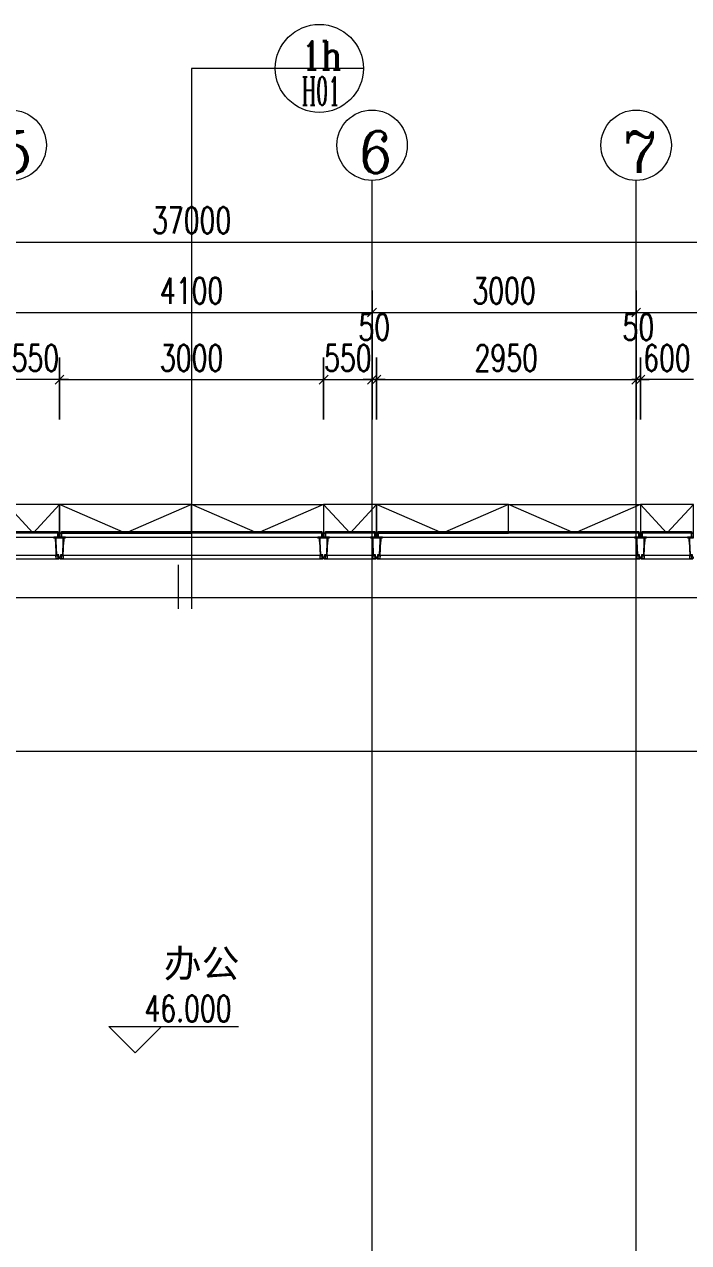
# Model space of a CAD drawing. Header units: millimetres. Extents: x 8533 to 398112, y -117646 to 105276.
# Drawn here: x 103723 to 111269, y 66714 to 80554 of the extents above; entities that cross this region are included whole.
import ezdxf

# ---------------------------------------------------------------- set-up
doc = ezdxf.new("R2010")
doc.units = ezdxf.units.MM
doc.linetypes.add('IMPORT-A-D0TE-BF$0$DOTE', pattern=[0])
for name, color, linetype, lineweight in [('A-D0TE-BF$0$A-Axis', 3, 'Continuous', 13), ('A-D0TE-BF$0$A-Axis-GRID', 1, 'IMPORT-A-D0TE-BF$0$DOTE', 13), ('A-D0TE-BF$0$A-Axis-TEXT', 7, 'Continuous', 13), ('A-DIM-TF$0$A-Dims', 140, 'Continuous', 13), ('A-EDGE-6_27F$0$A-floor-EDGE', 6, 'Continuous', 13), ('A-Iden-10F$0$A-Dims-IDEN', 13, 'Continuous', 13), ('A-PMDT-10F$0$A-GLAZ-CURT-CUT', 52, 'Continuous', 13), ('A-PMDT-10F$0$A-GLAZ-CURT-PRO', 13, 'Continuous', 13), ('A-PMDT-10F$0$A-PMDT-17F$0$A-wall-Glaz', 111, 'Continuous', 13), ('A-PMDT-10F$0$DIM_ELEV', 3, 'Continuous', 13), ('A-PMDT-10F$0$PUB_TEXT', 7, 'Continuous', 13), ('塔楼建筑图10F_dwg', 8, 'Continuous', 13)]:
    doc.layers.add(name, color=color, linetype=linetype, lineweight=lineweight)
doc.styles.add('Arial_13', font='arial.ttf', dxfattribs={"height": 314.633368})
doc.styles.add('Complex_13', font='complex_.ttf', dxfattribs={"width": 0.795455, "height": 321.993789})
doc.styles.add('Complex_14', font='complex_.ttf', dxfattribs={"width": 0.495283, "height": 321.993789})
doc.styles.add('Complex_18', font='complex_.ttf', dxfattribs={"height": 465.948165})
doc.styles.add('Complex_20', font='complex_.ttf', dxfattribs={"width": 0.928571, "height": 476.148482})
doc.styles.add('Simplex', font='simplex_.ttf', dxfattribs={"width": 0.705882, "height": 297.5})

# ---------------------------------------------------------------- blocks, each defined once
blk = doc.blocks.new('塔楼建筑图10F_dwg__AXISO-1959633-10F_ARC_46_000_')
at = {"layer": 'A-D0TE-BF$0$A-Axis'}
blk.add_circle((0, 0), 0.5, dxfattribs=at)
blk = doc.blocks.new('塔楼建筑图10F_dwg_A-D0TE-BF$0$_ArchTick-1959634-10F_ARC_46_000_')
at = {"layer": 'A-D0TE-BF$0$A-Axis'}
blk.add_line((-0.5, -0.5), (0.5, 0.5), dxfattribs=at)
blk = doc.blocks.new('塔楼建筑图10F_dwg_A-D0TE-BF-1959636-10F_ARC_46_000_')
at = {"layer": 'A-D0TE-BF$0$A-Axis'}
for p, q in [((20550, 12239), (20550, 15239)), ((23550, 12239), (23550, 15239)), ((0, 14539), (37000, 14539))]:
    blk.add_line(p, q, dxfattribs=at)
at = {"layer": 'A-D0TE-BF$0$A-Axis', "flags": 128}
for points in [[(20550, 13989), (20550, 12539)], [(23550, 13989), (23550, 12539)]]:
    blk.add_lwpolyline(points, close=True, dxfattribs=at)
blk.add_lwpolyline([(0, 13739), (8750, 13739), (10500, 13739), (13450, 13739), (16450, 13739), (20550, 13739), (23550, 13739), (26600, 13739), (28250, 13739), (37000, 13739)], dxfattribs=at)
at = {"layer": 'A-D0TE-BF$0$A-Axis-GRID', "linetype": 'Continuous'}
for p, q in [((20550, 800), (20550, 12239)), ((23550, 800), (23550, 12239)), ((27570, 8750), (9430, 8750))]:
    blk.add_line(p, q, dxfattribs=at)
for name, p, xscale, yscale, zscale in [('塔楼建筑图10F_dwg__AXISO-1959633-10F_ARC_46_000_', (16450, 15639), 800, 800, 800), ('塔楼建筑图10F_dwg__AXISO-1959633-10F_ARC_46_000_', (20550, 15639), 800, 800, 800), ('塔楼建筑图10F_dwg__AXISO-1959633-10F_ARC_46_000_', (23550, 15639), 800, 800, 800), ('塔楼建筑图10F_dwg_A-D0TE-BF$0$_ArchTick-1959634-10F_ARC_46_000_', (20550, 13739), 100, 100, 100), ('塔楼建筑图10F_dwg_A-D0TE-BF$0$_ArchTick-1959634-10F_ARC_46_000_', (23550, 13739), 100, 100, 100)]:
    blk.add_blockref(name, p, dxfattribs=dict(xscale=xscale, yscale=yscale, zscale=zscale))
at = {"xscale": 100, "yscale": 100, "zscale": 100, "rotation": 180}
for p in [(20550, 13739), (23550, 13739)]:
    blk.add_blockref('塔楼建筑图10F_dwg_A-D0TE-BF$0$_ArchTick-1959634-10F_ARC_46_000_', p, dxfattribs=at)
at = {"layer": 'A-D0TE-BF$0$A-Axis', "color": 7, "char_height": 297.5, "attachment_point": 2, "line_spacing_factor": 1.125731, "style": 'Simplex'}
for s, insert, width in [('37000', (18500, 14934), 1147.37), ('4100', (18500, 14134), 871.28), ('3000', (22050, 14134), 917.9)]:
    blk.add_mtext(s, dxfattribs=dict(at, insert=insert, width=width))
at = {"layer": 'A-D0TE-BF$0$A-Axis-TEXT', "attachment_point": 1, "line_spacing_factor": 1.141342}
for s, insert, char_height, width, style in [('\\fComplex|b0|i0|c134|p2|;5', (16295, 15793), 465.95, 529.84, 'Complex_18'), ('\\fComplex|b0|i0|c134|p2|;\\W.92857;6', (20403, 15797), 476.15, 495.36, 'Complex_20'), ('\\fComplex|b0|i0|c134|p2|;7', (23395, 15793), 465.95, 529.84, 'Complex_18')]:
    blk.add_mtext(s, dxfattribs=dict(at, insert=insert, char_height=char_height, width=width, style=style))
blk = doc.blocks.new('塔楼建筑图10F_dwg_A-EDGE-6_27F-1959637-10F_ARC_46_000_')
at = {"layer": 'A-EDGE-6_27F$0$A-floor-EDGE', "flags": 128}
blk.add_lwpolyline([(10100, 10500), (26900, 10500), (26900, 9730), (27600, 9730), (28900, 9730), (29600, 9730), (29600, 10500), (39350, 10500), (39350, 1350), (38580, 1350), (38580, 650), (38580, -650), (38580, -1350), (39350, -1350), (39350, -18150)], dxfattribs=at)
blk = doc.blocks.new('塔楼建筑图10F_dwg_A-DIM-TF$0$_ArchTick-1959677-10F_ARC_46_000_')
at = {"layer": 'A-DIM-TF$0$A-Dims'}
blk.add_line((-0.5, -0.5), (0.5, 0.5), dxfattribs=at)
blk = doc.blocks.new('塔楼建筑图10F_dwg_A-DIM-TF-1959678-10F_ARC_46_000_')
at = {"layer": 'A-DIM-TF$0$A-Dims', "flags": 128}
for points in [[(17000, 13226), (17000, 12523)], [(20000, 13226), (20000, 12523)], [(20550, 13226), (20550, 12523)], [(20600, 13226), (20600, 12523)], [(23550, 13226), (23550, 12523)], [(23600, 13226), (23600, 12523)]]:
    blk.add_lwpolyline(points, close=True, dxfattribs=at)
for points in [[(17000, 12976), (16450, 12976), (16350, 12976)], [(17100, 12976), (17000, 12976), (20000, 12976)], [(19900, 12976), (20000, 12976), (20550, 12976), (20650, 12976)], [(20600, 12976), (20550, 12976), (20450, 12976)], [(20700, 12976), (20600, 12976), (23550, 12976)], [(23450, 12976), (23550, 12976), (23600, 12976), (23700, 12976)], [(24200, 12976), (23600, 12976), (23500, 12976)]]:
    blk.add_lwpolyline(points, dxfattribs=at)
at = {"xscale": 100, "yscale": 100, "zscale": 100, "rotation": 180}
for p in [(17000, 12976), (17000, 12976), (20550, 12976), (20600, 12976), (20600, 12976), (23600, 12976)]:
    blk.add_blockref('塔楼建筑图10F_dwg_A-DIM-TF$0$_ArchTick-1959677-10F_ARC_46_000_', p, dxfattribs=at)
at = {"xscale": 100, "yscale": 100, "zscale": 100}
for p in [(20000, 12976), (20000, 12976), (20550, 12976), (23550, 12976), (23550, 12976), (23600, 12976)]:
    blk.add_blockref('塔楼建筑图10F_dwg_A-DIM-TF$0$_ArchTick-1959677-10F_ARC_46_000_', p, dxfattribs=at)
at = {"layer": 'A-DIM-TF$0$A-Dims', "color": 7, "char_height": 297.5, "attachment_point": 2, "line_spacing_factor": 1.125731, "style": 'Simplex'}
for s, insert, width in [('50', (20575, 13721), 458.95), ('50', (23575, 13721), 458.95), ('550', (16725, 13371), 688.42), ('3000', (18500, 13371), 917.9), ('550', (20275, 13371), 688.42), ('2950', (22075, 13371), 917.9), ('600', (23900, 13371), 688.42)]:
    blk.add_mtext(s, dxfattribs=dict(at, insert=insert, width=width))
blk = doc.blocks.new('塔楼建筑图10F_dwg_A-Iden-10F-1959679-10F_ARC_46_000_')
at = {"layer": 'A-Iden-10F$0$A-Dims-IDEN'}
blk.add_line((18350, 10372), (18350, 10872), dxfattribs=at)
at = {"layer": 'A-Iden-10F$0$A-Dims-IDEN', "flags": 128}
blk.add_lwpolyline([(20451, 16512), (19451, 16512), (18500, 16512), (18500, 10372)], dxfattribs=at)
at = {"layer": 'A-Iden-10F$0$A-Dims-IDEN'}
blk.add_circle((19951, 16512), 500, dxfattribs=at)
at = {"layer": 'A-Iden-10F$0$A-Dims-IDEN', "color": 7, "char_height": 322, "attachment_point": 1, "line_spacing_factor": 1.141342}
for s, insert, width, style in [('1h', (19750, 16820), 533.64, 'Complex_13'), ('H01', (19750, 16417), 529.75, 'Complex_14')]:
    blk.add_mtext(s, dxfattribs=dict(at, insert=insert, width=width, style=style))
blk = doc.blocks.new('塔楼建筑图10F_dwg_A-PMDT-10F$0$FP_51-Floor Plan_F10 CAD Export-1959724-10F_ARC_46_000_')
at = {"layer": 'A-PMDT-10F$0$A-GLAZ-CURT-PRO'}
blk.add_line((-258, -260), (258, -260), dxfattribs=at)
blk = doc.blocks.new('塔楼建筑图10F_dwg_A-PMDT-10F$0$CWP_玻璃幕墙 - Tower slope glass H_3000_有窗帘导轨-V50-Floor Plan_F10 CAD Export-1959725-10F_ARC_46_000_')
at = {"layer": 'A-PMDT-10F$0$A-GLAZ-CURT-CUT', "flags": 128}
for points in [[(-280, -10), (-290, -10), (-290, -15), (-300, -15), (-300, -55), (-280, -55)], [(-252, -57), (-252, -55), (-300, -55), (-300, -57)], [(-294, -302), (-260, -302), (-260, -296), (-280, -296), (-280, -266), (-259, -266), (-252, -100), (-252, -57), (-300, -57), (-300, -62), (-262, -62), (-262, -100), (-268, -256), (-290, -256), (-290, -282), (-300, -282), (-300, -292), (-294, -292)], [(280, -55), (280, -10), (-280, -10), (-280, -55)], [(-233, -55), (-252, -55), (-252, -57), (-233, -57)], [(252, -55), (233, -55), (233, -57), (252, -57)], [(252, -57), (300, -57), (300, -55), (252, -55)], [(294, -302), (294, -292), (300, -292), (300, -282), (290, -282), (290, -256), (268, -256), (262, -100), (262, -62), (300, -62), (300, -57), (252, -57), (252, -100), (259, -266), (280, -266), (280, -296), (260, -296), (260, -302)], [(290, -10), (280, -10), (280, -55), (300, -55), (300, -15), (290, -15)]]:
    blk.add_lwpolyline(points, close=True, dxfattribs=at)
for points in [[(-233, -61), (-233, -57), (-252, -57), (-252, -103), (-250, -62), (-233, -62)], [(233, -62), (250, -62), (252, -103), (252, -57), (233, -57), (233, -61)]]:
    blk.add_lwpolyline(points, dxfattribs=at)
at = {"layer": 'A-PMDT-10F$0$A-GLAZ-CURT-CUT'}
for centre, start, end in [((-233, -61), 270, 360), ((233, -61), 180, 270)]:
    blk.add_arc(centre, 0.998, start, end, dxfattribs=at)
at = {"layer": 'A-PMDT-10F$0$A-GLAZ-CURT-PRO'}
for p, q in [((-259, -266), (-260, -296)), ((260, -296), (259, -266)), ((-260, -302), (260, -302))]:
    blk.add_line(p, q, dxfattribs=at)
at = {"layer": 'A-PMDT-10F$0$A-GLAZ-CURT-PRO', "flags": 128}
blk.add_lwpolyline([(-280, -10), (-280, 10), (280, 10), (280, -10)], dxfattribs=at)
blk.add_blockref('塔楼建筑图10F_dwg_A-PMDT-10F$0$FP_51-Floor Plan_F10 CAD Export-1959724-10F_ARC_46_000_', (0, 0))
blk = doc.blocks.new('塔楼建筑图10F_dwg_A-PMDT-10F$0$FP_53-Floor Plan_F10 CAD Export-1959726-10F_ARC_46_000_')
at = {"layer": 'A-PMDT-10F$0$A-GLAZ-CURT-PRO'}
blk.add_line((-1458, -260), (1458, -260), dxfattribs=at)
blk = doc.blocks.new('塔楼建筑图10F_dwg_A-PMDT-10F$0$CWP_玻璃幕墙 - Tower slope glass H_3000_有窗帘导轨-V52-Floor Plan_F10 CAD Export-1959727-10F_ARC_46_000_')
at = {"layer": 'A-PMDT-10F$0$A-GLAZ-CURT-CUT', "flags": 128}
for points in [[(-1480, -10), (-1490, -10), (-1490, -15), (-1500, -15), (-1500, -55), (-1480, -55)], [(-1452, -57), (-1452, -55), (-1500, -55), (-1500, -57)], [(-1494, -302), (-1460, -302), (-1460, -296), (-1480, -296), (-1480, -266), (-1459, -266), (-1452, -100), (-1452, -57), (-1500, -57), (-1500, -62), (-1462, -62), (-1462, -100), (-1468, -256), (-1490, -256), (-1490, -282), (-1500, -282), (-1500, -292), (-1494, -292)], [(1480, -55), (1480, -10), (-1480, -10), (-1480, -55)], [(-1433, -55), (-1452, -55), (-1452, -57), (-1433, -57)], [(1452, -55), (1433, -55), (1433, -57), (1452, -57)], [(1452, -57), (1500, -57), (1500, -55), (1452, -55)], [(1494, -302), (1494, -292), (1500, -292), (1500, -282), (1490, -282), (1490, -256), (1468, -256), (1462, -100), (1462, -62), (1500, -62), (1500, -57), (1452, -57), (1452, -100), (1459, -266), (1480, -266), (1480, -296), (1460, -296), (1460, -302)], [(1490, -10), (1480, -10), (1480, -55), (1500, -55), (1500, -15), (1490, -15)]]:
    blk.add_lwpolyline(points, close=True, dxfattribs=at)
for points in [[(-1433, -61), (-1433, -57), (-1452, -57), (-1452, -103), (-1450, -62), (-1433, -62)], [(1433, -62), (1450, -62), (1452, -103), (1452, -57), (1433, -57), (1433, -61)]]:
    blk.add_lwpolyline(points, dxfattribs=at)
at = {"layer": 'A-PMDT-10F$0$A-GLAZ-CURT-CUT'}
for centre, start, end in [((-1433, -61), 270, 360), ((1433, -61), 180, 270)]:
    blk.add_arc(centre, 0.998, start, end, dxfattribs=at)
at = {"layer": 'A-PMDT-10F$0$A-GLAZ-CURT-PRO'}
for p, q in [((-1459, -266), (-1460, -296)), ((1460, -296), (1459, -266)), ((-1460, -302), (1460, -302))]:
    blk.add_line(p, q, dxfattribs=at)
at = {"layer": 'A-PMDT-10F$0$A-GLAZ-CURT-PRO', "flags": 128}
blk.add_lwpolyline([(-1480, -10), (-1480, 10), (1480, 10), (1480, -10)], dxfattribs=at)
blk.add_blockref('塔楼建筑图10F_dwg_A-PMDT-10F$0$FP_53-Floor Plan_F10 CAD Export-1959726-10F_ARC_46_000_', (0, 0))
blk = doc.blocks.new('塔楼建筑图10F_dwg_A-PMDT-10F$0$FP_55-Floor Plan_F10 CAD Export-1959728-10F_ARC_46_000_')
at = {"layer": 'A-PMDT-10F$0$A-GLAZ-CURT-PRO'}
blk.add_line((-258, -260), (258, -260), dxfattribs=at)
blk = doc.blocks.new('塔楼建筑图10F_dwg_A-PMDT-10F$0$CWP_玻璃幕墙 - Tower slope glass H_3000_有窗帘导轨-V54-Floor Plan_F10 CAD Export-1959729-10F_ARC_46_000_')
at = {"layer": 'A-PMDT-10F$0$A-GLAZ-CURT-CUT', "flags": 128}
for points in [[(-280, -10), (-290, -10), (-290, -15), (-300, -15), (-300, -55), (-280, -55)], [(-252, -57), (-252, -55), (-300, -55), (-300, -57)], [(-294, -302), (-260, -302), (-260, -296), (-280, -296), (-280, -266), (-259, -266), (-252, -100), (-252, -57), (-300, -57), (-300, -62), (-262, -62), (-262, -100), (-268, -256), (-290, -256), (-290, -282), (-300, -282), (-300, -292), (-294, -292)], [(280, -55), (280, -10), (-280, -10), (-280, -55)], [(-233, -55), (-252, -55), (-252, -57), (-233, -57)], [(252, -55), (233, -55), (233, -57), (252, -57)], [(252, -57), (300, -57), (300, -55), (252, -55)], [(294, -302), (294, -292), (300, -292), (300, -282), (290, -282), (290, -256), (268, -256), (262, -100), (262, -62), (300, -62), (300, -57), (252, -57), (252, -100), (259, -266), (280, -266), (280, -296), (260, -296), (260, -302)], [(290, -10), (280, -10), (280, -55), (300, -55), (300, -15), (290, -15)]]:
    blk.add_lwpolyline(points, close=True, dxfattribs=at)
for points in [[(-233, -61), (-233, -57), (-252, -57), (-252, -103), (-250, -62), (-233, -62)], [(233, -62), (250, -62), (252, -103), (252, -57), (233, -57), (233, -61)]]:
    blk.add_lwpolyline(points, dxfattribs=at)
at = {"layer": 'A-PMDT-10F$0$A-GLAZ-CURT-CUT'}
for centre, start, end in [((-233, -61), 270, 360), ((233, -61), 180, 270)]:
    blk.add_arc(centre, 0.998, start, end, dxfattribs=at)
at = {"layer": 'A-PMDT-10F$0$A-GLAZ-CURT-PRO'}
for p, q in [((-259, -266), (-260, -296)), ((260, -296), (259, -266)), ((-260, -302), (260, -302))]:
    blk.add_line(p, q, dxfattribs=at)
at = {"layer": 'A-PMDT-10F$0$A-GLAZ-CURT-PRO', "flags": 128}
blk.add_lwpolyline([(-280, -10), (-280, 10), (280, 10), (280, -10)], dxfattribs=at)
blk.add_blockref('塔楼建筑图10F_dwg_A-PMDT-10F$0$FP_55-Floor Plan_F10 CAD Export-1959728-10F_ARC_46_000_', (0, 0))
blk = doc.blocks.new('塔楼建筑图10F_dwg_A-PMDT-10F$0$FP_57-Floor Plan_F10 CAD Export-1959730-10F_ARC_46_000_')
at = {"layer": 'A-PMDT-10F$0$A-GLAZ-CURT-PRO'}
blk.add_line((-1458, -260), (1458, -260), dxfattribs=at)
blk = doc.blocks.new('塔楼建筑图10F_dwg_A-PMDT-10F$0$CWP_玻璃幕墙 - Tower slope glass H_3000_有窗帘导轨-V56-Floor Plan_F10 CAD Export-1959731-10F_ARC_46_000_')
at = {"layer": 'A-PMDT-10F$0$A-GLAZ-CURT-CUT', "flags": 128}
for points in [[(-1480, -10), (-1490, -10), (-1490, -15), (-1500, -15), (-1500, -55), (-1480, -55)], [(-1452, -57), (-1452, -55), (-1500, -55), (-1500, -57)], [(-1494, -302), (-1460, -302), (-1460, -296), (-1480, -296), (-1480, -266), (-1459, -266), (-1452, -100), (-1452, -57), (-1500, -57), (-1500, -62), (-1462, -62), (-1462, -100), (-1468, -256), (-1490, -256), (-1490, -282), (-1500, -282), (-1500, -292), (-1494, -292)], [(1480, -55), (1480, -10), (-1480, -10), (-1480, -55)], [(-1433, -55), (-1452, -55), (-1452, -57), (-1433, -57)], [(1452, -55), (1433, -55), (1433, -57), (1452, -57)], [(1452, -57), (1500, -57), (1500, -55), (1452, -55)], [(1494, -302), (1494, -292), (1500, -292), (1500, -282), (1490, -282), (1490, -256), (1468, -256), (1462, -100), (1462, -62), (1500, -62), (1500, -57), (1452, -57), (1452, -100), (1459, -266), (1480, -266), (1480, -296), (1460, -296), (1460, -302)], [(1490, -10), (1480, -10), (1480, -55), (1500, -55), (1500, -15), (1490, -15)]]:
    blk.add_lwpolyline(points, close=True, dxfattribs=at)
for points in [[(-1433, -61), (-1433, -57), (-1452, -57), (-1452, -103), (-1450, -62), (-1433, -62)], [(1433, -62), (1450, -62), (1452, -103), (1452, -57), (1433, -57), (1433, -61)]]:
    blk.add_lwpolyline(points, dxfattribs=at)
at = {"layer": 'A-PMDT-10F$0$A-GLAZ-CURT-CUT'}
for centre, start, end in [((-1433, -61), 270, 360), ((1433, -61), 180, 270)]:
    blk.add_arc(centre, 0.998, start, end, dxfattribs=at)
at = {"layer": 'A-PMDT-10F$0$A-GLAZ-CURT-PRO'}
for p, q in [((-1459, -266), (-1460, -296)), ((1460, -296), (1459, -266)), ((-1460, -302), (1460, -302))]:
    blk.add_line(p, q, dxfattribs=at)
at = {"layer": 'A-PMDT-10F$0$A-GLAZ-CURT-PRO', "flags": 128}
blk.add_lwpolyline([(-1480, -10), (-1480, 10), (1480, 10), (1480, -10)], dxfattribs=at)
blk.add_blockref('塔楼建筑图10F_dwg_A-PMDT-10F$0$FP_57-Floor Plan_F10 CAD Export-1959730-10F_ARC_46_000_', (0, 0))
blk = doc.blocks.new('塔楼建筑图10F_dwg_A-PMDT-10F$0$FP_59-Floor Plan_F10 CAD Export-1959732-10F_ARC_46_000_')
at = {"layer": 'A-PMDT-10F$0$A-GLAZ-CURT-PRO'}
blk.add_line((-258, -260), (258, -260), dxfattribs=at)
blk = doc.blocks.new('塔楼建筑图10F_dwg_A-PMDT-10F$0$CWP_玻璃幕墙 - Tower slope glass H_3000_有窗帘导轨-V58-Floor Plan_F10 CAD Export-1959733-10F_ARC_46_000_')
at = {"layer": 'A-PMDT-10F$0$A-GLAZ-CURT-CUT', "flags": 128}
for points in [[(-280, -10), (-290, -10), (-290, -15), (-300, -15), (-300, -55), (-280, -55)], [(-252, -57), (-252, -55), (-300, -55), (-300, -57)], [(-294, -302), (-260, -302), (-260, -296), (-280, -296), (-280, -266), (-259, -266), (-252, -100), (-252, -57), (-300, -57), (-300, -62), (-262, -62), (-262, -100), (-268, -256), (-290, -256), (-290, -282), (-300, -282), (-300, -292), (-294, -292)], [(280, -55), (280, -10), (-280, -10), (-280, -55)], [(-233, -55), (-252, -55), (-252, -57), (-233, -57)], [(252, -55), (233, -55), (233, -57), (252, -57)], [(252, -57), (300, -57), (300, -55), (252, -55)], [(294, -302), (294, -292), (300, -292), (300, -282), (290, -282), (290, -256), (268, -256), (262, -100), (262, -62), (300, -62), (300, -57), (252, -57), (252, -100), (259, -266), (280, -266), (280, -296), (260, -296), (260, -302)], [(290, -10), (280, -10), (280, -55), (300, -55), (300, -15), (290, -15)]]:
    blk.add_lwpolyline(points, close=True, dxfattribs=at)
for points in [[(-233, -61), (-233, -57), (-252, -57), (-252, -103), (-250, -62), (-233, -62)], [(233, -62), (250, -62), (252, -103), (252, -57), (233, -57), (233, -61)]]:
    blk.add_lwpolyline(points, dxfattribs=at)
at = {"layer": 'A-PMDT-10F$0$A-GLAZ-CURT-CUT'}
for centre, start, end in [((-233, -61), 270, 360), ((233, -61), 180, 270)]:
    blk.add_arc(centre, 0.998, start, end, dxfattribs=at)
at = {"layer": 'A-PMDT-10F$0$A-GLAZ-CURT-PRO'}
for p, q in [((-259, -266), (-260, -296)), ((260, -296), (259, -266)), ((-260, -302), (260, -302))]:
    blk.add_line(p, q, dxfattribs=at)
at = {"layer": 'A-PMDT-10F$0$A-GLAZ-CURT-PRO', "flags": 128}
blk.add_lwpolyline([(-280, -10), (-280, 10), (280, 10), (280, -10)], dxfattribs=at)
blk.add_blockref('塔楼建筑图10F_dwg_A-PMDT-10F$0$FP_59-Floor Plan_F10 CAD Export-1959732-10F_ARC_46_000_', (0, 0))
blk = doc.blocks.new('塔楼建筑图10F_dwg_A-PMDT-10F$0$MQ-L10-1959826-10F_ARC_46_000_')
at = {"layer": 'A-PMDT-10F$0$A-GLAZ-CURT-PRO', "flags": 128}
for points in [[(93645, -58337), (95145, -58337), (95145, -58012), (93645, -58012)], [(96645, -58337), (95145, -58337), (95145, -58012), (96645, -58012)], [(97245, -58337), (98745, -58337), (98745, -58012), (97245, -58012)], [(100245, -58337), (98745, -58337), (98745, -58012), (100245, -58012)]]:
    blk.add_lwpolyline(points, close=True, dxfattribs=at)
for points in [[(96645, -58012), (95895, -58337), (95145, -58012), (94395, -58337), (93645, -58012)], [(100245, -58012), (99495, -58337), (98745, -58012), (97995, -58337), (97245, -58012)]]:
    blk.add_lwpolyline(points, dxfattribs=at)
at = {"layer": 'A-PMDT-10F$0$A-PMDT-17F$0$A-wall-Glaz', "flags": 128}
for points in [[(93645, -58337), (93645, -58012), (93045, -58012), (93045, -58337)], [(93645, -58012), (93345, -58337), (93045, -58012)], [(97245, -58337), (97245, -58012), (96645, -58012), (96645, -58337)], [(97245, -58012), (96945, -58337), (96645, -58012)], [(100845, -58337), (100845, -58012), (100245, -58012), (100245, -58337)], [(100845, -58012), (100545, -58337), (100245, -58012)]]:
    blk.add_lwpolyline(points, dxfattribs=at)
for name, p in [('塔楼建筑图10F_dwg_A-PMDT-10F$0$CWP_玻璃幕墙 - Tower slope glass H_3000_有窗帘导轨-V50-Floor Plan_F10 CAD Export-1959725-10F_ARC_46_000_', (93345, -58327)), ('塔楼建筑图10F_dwg_A-PMDT-10F$0$CWP_玻璃幕墙 - Tower slope glass H_3000_有窗帘导轨-V52-Floor Plan_F10 CAD Export-1959727-10F_ARC_46_000_', (95145, -58327)), ('塔楼建筑图10F_dwg_A-PMDT-10F$0$CWP_玻璃幕墙 - Tower slope glass H_3000_有窗帘导轨-V54-Floor Plan_F10 CAD Export-1959729-10F_ARC_46_000_', (96945, -58327)), ('塔楼建筑图10F_dwg_A-PMDT-10F$0$CWP_玻璃幕墙 - Tower slope glass H_3000_有窗帘导轨-V56-Floor Plan_F10 CAD Export-1959731-10F_ARC_46_000_', (98745, -58327)), ('塔楼建筑图10F_dwg_A-PMDT-10F$0$CWP_玻璃幕墙 - Tower slope glass H_3000_有窗帘导轨-V58-Floor Plan_F10 CAD Export-1959733-10F_ARC_46_000_', (100545, -58327))]:
    blk.add_blockref(name, p)
blk = doc.blocks.new('塔楼建筑图10F_dwg-1947859-10F_ARC_46_000_')
at = {"layer": 'A-PMDT-10F$0$DIM_ELEV', "flags": 128}
blk.add_lwpolyline([(25461, 41464), (25161, 41164), (24861, 41464), (26336, 41464)], dxfattribs=at)
for name, p in [('塔楼建筑图10F_dwg_A-Iden-10F-1959679-10F_ARC_46_000_', (7302, 35837)), ('塔楼建筑图10F_dwg_A-D0TE-BF-1959636-10F_ARC_46_000_', (7302, 35837)), ('塔楼建筑图10F_dwg_A-DIM-TF-1959678-10F_ARC_46_000_', (7302, 35837)), ('塔楼建筑图10F_dwg_A-PMDT-10F$0$MQ-L10-1959826-10F_ARC_46_000_', (-69343, 105405)), ('塔楼建筑图10F_dwg_A-EDGE-6_27F-1959637-10F_ARC_46_000_', (7302, 35837))]:
    blk.add_blockref(name, p)
at = {"layer": 'A-PMDT-10F$0$DIM_ELEV', "color": 7, "insert": (25266, 41817), "char_height": 297.5, "width": 1262.11, "attachment_point": 1, "line_spacing_factor": 1.125731, "style": 'Simplex'}
blk.add_mtext('46.000', dxfattribs=at)
at = {"layer": 'A-PMDT-10F$0$PUB_TEXT', "insert": (25486, 42337), "char_height": 314.6, "width": 1182.34, "attachment_point": 1, "line_spacing_factor": 0.941778, "style": 'Arial_13'}
blk.add_mtext('办公', dxfattribs=at)

msp = doc.modelspace()

# ---------------------------------------------------------------- block references
at = {"layer": '塔楼建筑图10F_dwg', "color": 7}
msp.add_blockref('塔楼建筑图10F_dwg-1947859-10F_ARC_46_000_', (79821, 27705), dxfattribs=at)

doc.saveas('drawing.dxf')
